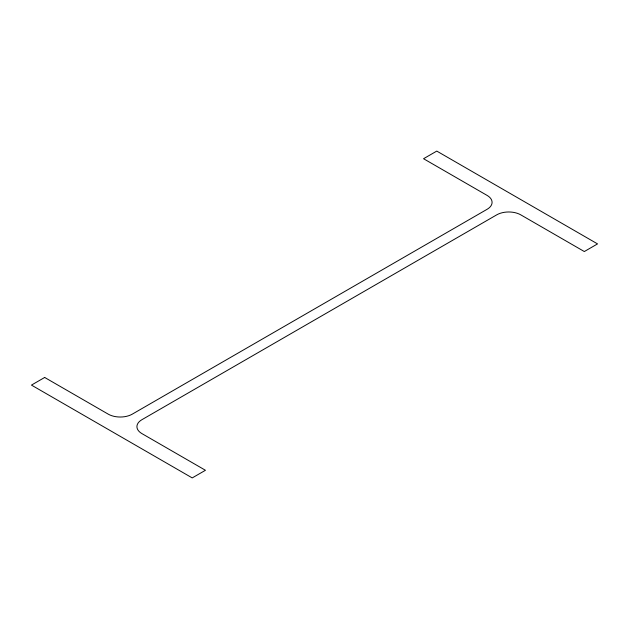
<?xml version="1.0" encoding="UTF-8"?>
<svg xmlns="http://www.w3.org/2000/svg" width="629" height="629" viewBox="0 0 629 629"><rect width="100%" height="100%" fill="white"/><g stroke="black" fill="none" stroke-linecap="round" stroke-linejoin="round"><path stroke-width="0.94" d="M44.683 377.463L31.45 385.097L192.222 477.914L205.447 470.28L141.902 433.593A17.007 9.82 0 0 1 141.902 419.7L496.721 214.851A17.007 9.82 0 0 1 520.773 214.851L584.317 251.537L597.55 243.903L436.778 151.086L423.553 158.72L487.098 195.407A17.007 9.82 0 0 1 487.098 209.3L132.279 414.149A17.007 9.82 0 0 1 108.227 414.149L44.683 377.463"/></g></svg>
